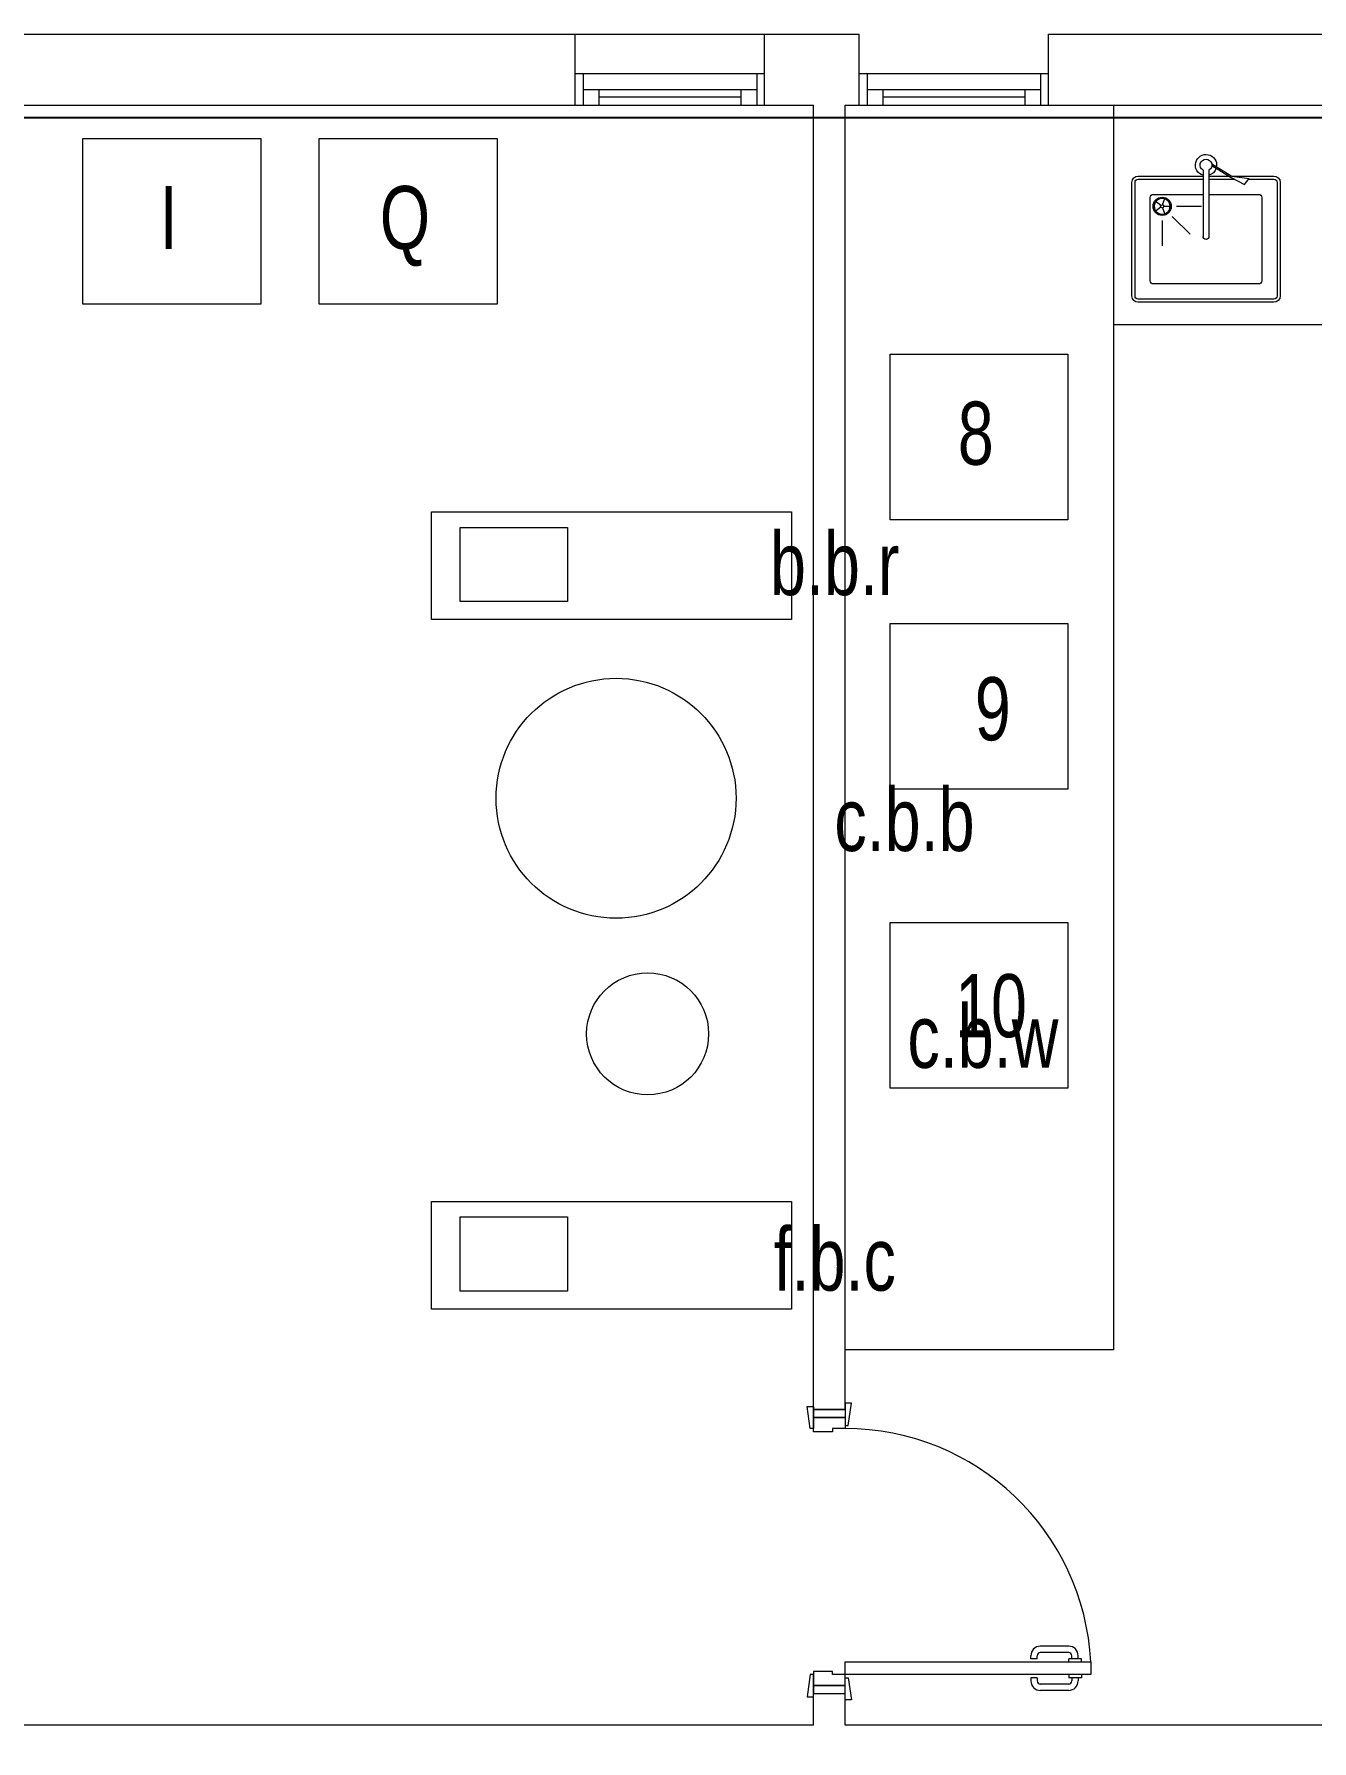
# Model space of a CAD drawing. Header units: metres. Extents: x -18745 to 220762, y -1579758 to -1356048.
# Drawn here: x 203648 to 207698, y -1460383 to -1454973 of the extents above; entities that cross this region are included whole.
import ezdxf

# ---------------------------------------------------------------- set-up
doc = ezdxf.new("R2010")
doc.units = ezdxf.units.M
doc.layers.get('0').update_dxf_attribs({"lineweight": 0})
for name, color, linetype, lineweight in [('A-100 - Copy$0$Aluminum', 8, 'Continuous', 0), ('A-100 - Copy$0$Medical Equipment and Furniture', 8, 'Continuous', 0), ('A-100 - Copy$0$Proj', 8, 'Continuous', 0), ('A-100 - Copy$0$SANIT', 8, 'Continuous', 0), ('A-100 - Copy$0$Walls', 8, 'Continuous', 0), ('A-100 - Copy$0$Wooden Joinery', 8, 'Continuous', 0)]:
    doc.layers.add(name, color=color, linetype=linetype, lineweight=lineweight)
doc.layers.add('A-100 - Copy$0$axes', color=8, linetype='Continuous')
doc.styles.add('A-100 - Copy$0$X3G_ENTITY_2587EA', font='swisscl.ttf', dxfattribs={"height": 200})

# ---------------------------------------------------------------- blocks, each defined once
blk = doc.blocks.new('A-100 - Copy$0$A$C72370EFE')
at = {"layer": 'A-100 - Copy$0$Wooden Joinery'}
for p, q in [((-0.01, -0.04), (-0.02, -0.04)), ((-0.01, -0.03), (-0.01, -0.07)), ((0, -0.03), (-0.01, -0.03)), ((0.04, -0.03), (0.05, -0.03)), ((0.05, -0.03), (0.05, -0.07)), ((0.05, -0.04), (0.06, -0.04)), ((-0.05, -0.07), (-0.05, -0.16)), ((-0.03, -0.07), (-0.03, -0.16)), ((-0.01, -0.06), (-0.02, -0.06)), ((0, -0.07), (-0.01, -0.07)), ((0.04, -0.07), (0.05, -0.07)), ((0.05, -0.06), (0.06, -0.06)), ((0.07, -0.07), (0.07, -0.16)), ((0.09, -0.07), (0.09, -0.16)), ((-0.01, -0.17), (-0.02, -0.17)), ((-0.01, -0.19), (-0.02, -0.19)), ((-0.01, -0.17), (-0.01, -0.19)), ((0.05, -0.17), (0.06, -0.17)), ((0.05, -0.17), (0.05, -0.19)), ((0.05, -0.19), (0.06, -0.19))]:
    blk.add_line(p, q, dxfattribs=at)
for centre, radius, start, end in [((-0.02, -0.07), 0.03, 90, 180), ((0.06, -0.07), 0.03, 0, 90), ((-0.02, -0.07), 0.01, 90, 180), ((0.06, -0.07), 0.01, 0, 90), ((-0.02, -0.16), 0.03, 180, 270), ((-0.02, -0.16), 0.01, 180, 270), ((0.06, -0.16), 0.01, 270, 0), ((0.06, -0.16), 0.03, 270, 0)]:
    blk.add_arc(centre, radius, start, end, dxfattribs=at)
blk = doc.blocks.new('A-100 - Copy$0$A$C41DF7AD3')
at = {"layer": 'A-100 - Copy$0$Wooden Joinery', "elevation": 0}
for points in [[(820, 780), (820, 1559), (860, 1559), (860, 780)], [(70, 780), (70, 790), (0, 800), (0, 780)], [(870, 780), (870, 790), (940, 800), (940, 780)], [(80, 680), (80, 670), (10, 660), (10, 680)], [(860, 680), (860, 670), (930, 660), (930, 680)]]:
    blk.add_lwpolyline(points, close=True, dxfattribs=at)
for points in [[(45, 780), (45, 680), (20, 680), (20, 780), (45, 780)], [(45, 780), (80, 780), (80, 740), (90, 740), (90, 680), (45, 680), (45, 780)], [(895, 780), (860, 780), (860, 740), (850, 740), (850, 680), (895, 680), (895, 780)], [(895, 780), (895, 680), (920, 680), (920, 780), (895, 780)]]:
    blk.add_lwpolyline(points, dxfattribs=at)
at = {"layer": 'A-100 - Copy$0$Wooden Joinery'}
blk.add_arc((860, 780, 0), 780, 92.9397, 180, dxfattribs=at)
at = {"layer": 'A-100 - Copy$0$Wooden Joinery', "xscale": 999.9999999998856, "yscale": 999.9999999998856, "zscale": 999.9999999998856}
blk.add_blockref('A-100 - Copy$0$A$C72370EFE', (820, 1559, 0), dxfattribs=at)
blk = doc.blocks.new('A-100 - Copy$0$BMED-S-S DROP-IN SINK 45-38')
at = {"layer": 'A-100 - Copy$0$SANIT'}
for p, q in [((-18.3, 4.2), (-81.8, -35.6)), ((-80.4, -34.7), (-215, -34.7)), ((-135.3, -44.7), (-215, -44.7)), ((-81.8, -35.6), (-136.9, -42.7)), ((-122.2, -61.3), (-136.9, -42.7)), ((-79.3, -39.6), (-122.2, -61.3)), ((-18.7, -1.6), (-79.3, -39.6)), ((-9.4, -16.2), (-9.4, -226.2)), ((9.4, -16.2), (9.4, -226.2)), ((215, -34.7), (9.4, -34.7)), ((215, -44.7), (9.4, -44.7)), ((-235, -54.7), (-235, -414.7)), ((-225, -54.7), (-225, -414.7)), ((225, -414.7), (225, -54.7)), ((235, -414.7), (235, -54.7)), ((94, -130.7), (14, -130.7)), ((107.2, -162.5), (50.6, -219.1)), ((139, -175.7), (139, -255.7)), ((-215, -424.7), (215, -424.7)), ((-215, -434.7), (215, -434.7))]:
    blk.add_line(p, q, dxfattribs=at)
at = {"layer": 'A-100 - Copy$0$SANIT', "ltscale": 250}
for p, q in [((-177, -102.7), (-177, -366.7)), ((-9.4, -92.7), (-167, -92.7)), ((167, -92.7), (9.4, -92.7)), ((177, -366.7), (177, -102.7)), ((-167, -376.7), (167, -376.7))]:
    blk.add_line(p, q, dxfattribs=at)
at = {"layer": 'A-100 - Copy$0$SANIT'}
for points in [[(-9.4, -44.7), (-89.5, -44.7)], [(-9.4, -34.7), (-71.6, -34.7)], [(137.5, -126), (130, -103.1)], [(134, -130.7), (110, -130.7)], [(137.5, -135.5), (130, -158.3)], [(143, -127.8), (162.5, -113.7)], [(143, -133.7), (162.5, -147.8)]]:
    blk.add_lwpolyline(points, dxfattribs=at)
for points in [[(139, -159.7, 1), (139, -101.7, 1)], [(139, -135.7, 1), (139, -125.7, 1)]]:
    blk.add_lwpolyline(points, format="xyb", close=True, dxfattribs=at)
for radius in [26, 25]:
    blk.add_circle((139, -130.7), radius, dxfattribs=at)
for centre, radius, start, end in [((0, 0), 33.7, 286.1245, 188.9357), ((0, 0), 18.8, 299.9969, 239.9969), ((-215, -54.7), 20, 90, 180), ((-215, -54.7), 10, 90, 180), ((0, 0), 33.7, 197.3556, 253.8692), ((215, -54.7), 20, 0, 90), ((215, -54.7), 10, 0, 90), ((0, -226.2), 9.38, 179.9969, 359.9969), ((-215, -414.7), 20, 180, 270), ((-215, -414.7), 10, 180, 270), ((215, -414.7), 10, 270, 0), ((215, -414.7), 20, 270, 0)]:
    blk.add_arc(centre, radius, start, end, dxfattribs=at)
at = {"layer": 'A-100 - Copy$0$SANIT', "ltscale": 250}
for centre, start, end in [((-167, -102.7), 90.0094, 180.0094), ((167, -102.7), 0, 90), ((-167, -366.7), 180, 270), ((167, -366.7), 270, 0)]:
    blk.add_arc(centre, 10, start, end, dxfattribs=at)
blk = doc.blocks.new('A-100 - Copy')
at = {"layer": 'A-100 - Copy$0$Aluminum'}
for p, q in [((205363.3, -1455097.7, 0), (205963.3, -1455097.7, 0)), ((205388.3, -1455097.7, 0), (205388.3, -1455197.7, 0)), ((205938.3, -1455097.7, 0), (205938.3, -1455197.7, 0)), ((206263.3, -1455097.7, 0), (206863.3, -1455097.7, 0)), ((206288.3, -1455097.7, 0), (206288.3, -1455197.7, 0)), ((206838.3, -1455097.7, 0), (206838.3, -1455197.7, 0)), ((205388.3, -1455147.7, 0), (205938.3, -1455147.7, 0)), ((205438.3, -1455147.7, 0), (205438.3, -1455197.7, 0)), ((205888.3, -1455172.7, 0), (205438.3, -1455172.7, 0)), ((205888.3, -1455147.7, 0), (205888.3, -1455197.7, 0)), ((206288.3, -1455147.7, 0), (206838.3, -1455147.7, 0)), ((206338.3, -1455147.7, 0), (206338.3, -1455197.7, 0)), ((206788.3, -1455172.7, 0), (206338.3, -1455172.7, 0)), ((206788.3, -1455147.7, 0), (206788.3, -1455197.7, 0)), ((205363.3, -1455197.7, 0), (205963.3, -1455197.7, 0)), ((206263.3, -1455197.7, 0), (206863.3, -1455197.7, 0))]:
    blk.add_line(p, q, dxfattribs=at)
at = {"layer": 'A-100 - Copy$0$axes'}
blk.add_line((215795, -1455237.7, 2.4), (83877.8, -1455237.7, 2.4), dxfattribs=at)
at = {"layer": 'A-100 - Copy$0$Medical Equipment and Furniture'}
blk.add_line((207068.8, -1455892.7, 0), (208758.3, -1455892.7, 0), dxfattribs=at)
at = {"layer": 'A-100 - Copy$0$Medical Equipment and Furniture', "elevation": 0}
blk.add_lwpolyline([(206218.8, -1455197.7), (207068.8, -1455197.7), (207068.8, -1459142.7), (206218.8, -1459142.7), (206218.8, -1455197.7)], dxfattribs=at)
for points in [[(203803, -1455303.8), (204366.7, -1455303.8), (204366.7, -1455829.1), (203803, -1455829.1)], [(204551.7, -1455303.8), (205115.5, -1455303.8), (205115.5, -1455829.1), (204551.7, -1455829.1)], [(206360.9, -1455987.4), (206924.6, -1455987.4), (206924.6, -1456512.6), (206360.9, -1456512.6)], [(204907.8, -1456486.7), (206048.7, -1456486.7), (206048.7, -1456828.3), (204907.8, -1456828.3)], [(204998.9, -1456536.1), (205338.7, -1456536.1), (205338.7, -1456771.1), (204998.9, -1456771.1)], [(206360.9, -1456841.2), (206924.6, -1456841.2), (206924.6, -1457366.4), (206360.9, -1457366.4)], [(206360.9, -1457788.2), (206924.6, -1457788.2), (206924.6, -1458313.4), (206360.9, -1458313.4)], [(204907.8, -1458672.5), (206048.7, -1458672.5), (206048.7, -1459014.2), (204907.8, -1459014.2)], [(204998.9, -1458722), (205338.7, -1458722), (205338.7, -1458957), (204998.9, -1458957)]]:
    blk.add_lwpolyline(points, close=True, dxfattribs=at)
at = {"layer": 'A-100 - Copy$0$Medical Equipment and Furniture'}
for centre, radius in [((205492.7, -1457394.8, 0), 380.2), ((205592.6, -1458141.7, 0), 193.3)]:
    blk.add_circle(centre, radius, dxfattribs=at)
at = {"layer": 'A-100 - Copy$0$Proj'}
blk.add_line((205363.3, -1454972.7, 0), (205963.3, -1454972.7, 0), dxfattribs=at)
at = {"layer": 'A-100 - Copy$0$Walls'}
for p, q in [((203388.3, -1454972.7, 0), (205363.3, -1454972.7, 0)), ((205363.3, -1455197.7, 0), (205363.3, -1454972.7, 0)), ((205963.3, -1455197.7, 0), (205963.3, -1454972.7, 0)), ((205963.3, -1454972.7, 0), (206263.3, -1454972.7, 0)), ((206263.3, -1455197.7, 0), (206263.3, -1454972.7, 0)), ((206863.3, -1454972.7, 0), (209548.3, -1454972.7, 0)), ((206863.3, -1455197.7, 0), (206863.3, -1454972.7, 0)), ((203388.3, -1455197.7, 0), (205363.3, -1455197.7, 0)), ((205963.3, -1455197.7, 0), (206118.3, -1455197.7, 0)), ((206218.8, -1455197.7, 0), (206263.3, -1455197.7, 0)), ((206863.3, -1455197.7, 0), (209548.3, -1455197.7, 0)), ((206218.3, -1459332.7, 0), (206118.3, -1459332.7, 0)), ((206118.3, -1460232.7, 0), (206218.3, -1460232.7, 0)), ((209608.3, -1460332.7), (206218.3, -1460332.7))]:
    blk.add_line(p, q, dxfattribs=at)
at = {"layer": 'A-100 - Copy$0$Walls', "elevation": 0}
for points in [[(206118.3, -1459332.7), (206118.3, -1455197.7)], [(206218.3, -1459332.7), (206218.8, -1455197.7)], [(206118.3, -1460332.7), (206118.3, -1460232.7)], [(206218.3, -1460332.7), (206218.3, -1460232.7)], [(206118.3, -1460332.7), (202578.3, -1460332.7), (202578.3, -1462272.7)]]:
    blk.add_lwpolyline(points, dxfattribs=at)
at = {"layer": 'A-100 - Copy$0$Medical Equipment and Furniture', "xscale": -1}
blk.add_blockref('A-100 - Copy$0$BMED-S-S DROP-IN SINK 45-38', (207362.5, -1455387.8, 0), dxfattribs=at)
at = {"layer": 'A-100 - Copy$0$Wooden Joinery', "rotation": 270}
blk.add_blockref('A-100 - Copy$0$A$C41DF7AD3', (205438.3, -1459312.7, 0), dxfattribs=at)
at = {"layer": 'A-100 - Copy$0$Medical Equipment and Furniture', "char_height": 200, "attachment_point": 2, "style": 'A-100 - Copy$0$X3G_ENTITY_2587EA'}
for s, insert in [('Q', (204823.5, -1455454.1, 0)), ('I', (204074.8, -1455454.1, 0)), ('8', (206632.7, -1456137.7, 0)), ('9', (206686.6, -1457011.1, 0)), ('10', (206680.9, -1457952.3, 0))]:
    blk.add_mtext(s, dxfattribs=dict(at, insert=insert))
at = {"layer": 'A-100 - Copy$0$Medical Equipment and Furniture', "char_height": 200, "width": 3575.279, "attachment_point": 2, "style": 'A-100 - Copy$0$X3G_ENTITY_2587EA'}
for s, insert in [('b.b.r', (206185.7, -1456551, 0)), ('c.b.b', (206406.8, -1457362, 0)), ('c.b.w', (206655.3, -1458049.3, 0)), ('f.b.c', (206185.7, -1458755.5, 0))]:
    blk.add_mtext(s, dxfattribs=dict(at, insert=insert))

msp = doc.modelspace()

# ---------------------------------------------------------------- block references
msp.add_blockref('A-100 - Copy', (0, 0))

doc.saveas('drawing.dxf')
